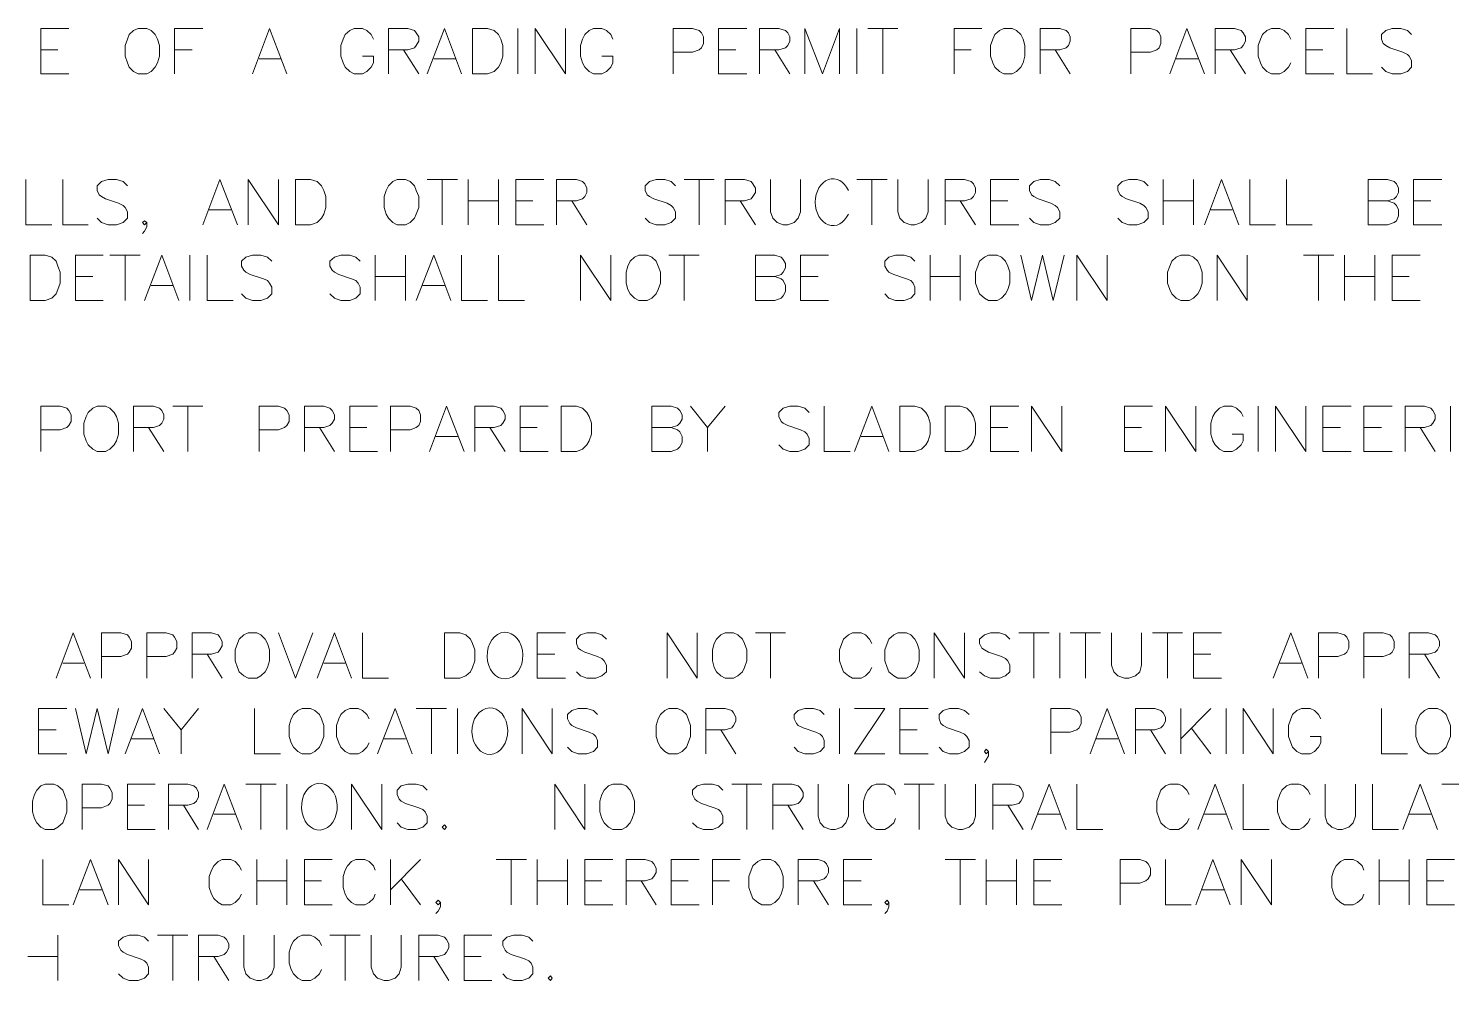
# Model space of a CAD drawing. Header units: millimetres. Extents: x -419 to 20046, y -14642 to 2638.
# Drawn here: x 3713.239 to 3715.751, y 917.954 to 919.634 of the extents above; entities that cross this region are included whole.
import ezdxf

# ---------------------------------------------------------------- set-up
doc = ezdxf.new("R2010")
doc.units = ezdxf.units.MM
doc.layers.add('PDF10_----TX03', color=7, linetype='Continuous')

msp = doc.modelspace()

# ---------------------------------------------------------------- linework, layer by layer
at = {"layer": 'PDF10_----TX03', "lineweight": 20}
for points in [[(3713.3106, 919.5542), (3713.2615, 919.5542), (3713.2615, 919.6342), (3713.3106, 919.6342)], [(3713.4973, 919.5542), (3713.4973, 919.6342), (3713.5473, 919.6342)], [(3713.6348, 919.5542), (3713.6648, 919.6342), (3713.6957, 919.5542)], [(3713.8482, 919.6151), (3713.844, 919.6234), (3713.8365, 919.6309), (3713.829, 919.6342), (3713.814, 919.6342), (3713.8065, 919.6309), (3713.7982, 919.6234), (3713.7948, 919.6151), (3713.7907, 919.6042), (3713.7907, 919.5851), (3713.7948, 919.5734), (3713.7982, 919.5659), (3713.8065, 919.5584), (3713.814, 919.5542), (3713.829, 919.5542), (3713.8365, 919.5584), (3713.844, 919.5659), (3713.8482, 919.5734), (3713.8482, 919.5851), (3713.829, 919.5851)], [(3713.8749, 919.5542), (3713.8749, 919.6342), (3713.909, 919.6342), (3713.9207, 919.6309), (3713.924, 919.6267), (3713.9282, 919.6192), (3713.9282, 919.6117), (3713.924, 919.6042), (3713.9207, 919.6001), (3713.909, 919.5967), (3713.8749, 919.5967)], [(3713.9432, 919.5542), (3713.974, 919.6342), (3714.004, 919.5542)], [(3714.1032, 919.6342), (3714.1032, 919.5542)], [(3714.134, 919.5542), (3714.134, 919.6342), (3714.1874, 919.5542), (3714.1874, 919.6342)], [(3714.2707, 919.6151), (3714.2674, 919.6234), (3714.2599, 919.6309), (3714.2515, 919.6342), (3714.2365, 919.6342), (3714.229, 919.6309), (3714.2215, 919.6234), (3714.2174, 919.6151), (3714.214, 919.6042), (3714.214, 919.5851), (3714.2174, 919.5734), (3714.2215, 919.5659), (3714.229, 919.5584), (3714.2365, 919.5542), (3714.2515, 919.5542), (3714.2599, 919.5584), (3714.2674, 919.5659), (3714.2707, 919.5734), (3714.2707, 919.5851), (3714.2515, 919.5851)], [(3714.3774, 919.5542), (3714.3774, 919.6342), (3714.4116, 919.6342), (3714.4232, 919.6309), (3714.4274, 919.6267), (3714.4307, 919.6192), (3714.4307, 919.6076), (3714.4274, 919.6001), (3714.4232, 919.5967), (3714.4116, 919.5926), (3714.3774, 919.5926)], [(3714.5074, 919.5542), (3714.4574, 919.5542), (3714.4574, 919.6342), (3714.5074, 919.6342)], [(3714.5299, 919.5542), (3714.5299, 919.6342), (3714.5641, 919.6342), (3714.5757, 919.6309), (3714.5799, 919.6267), (3714.5832, 919.6192), (3714.5832, 919.6117), (3714.5799, 919.6042), (3714.5757, 919.6001), (3714.5641, 919.5967), (3714.5299, 919.5967)], [(3714.6099, 919.5542), (3714.6099, 919.6342), (3714.6407, 919.5542), (3714.6707, 919.6342), (3714.6707, 919.5542)], [(3714.7016, 919.6342), (3714.7016, 919.5542)], [(3714.7208, 919.6342), (3714.7741, 919.6342)], [(3714.7474, 919.6342), (3714.7474, 919.5542)], [(3714.8733, 919.5542), (3714.8733, 919.6342), (3714.9224, 919.6342)], [(3715.0249, 919.5542), (3715.0249, 919.6342), (3715.0599, 919.6342), (3715.0708, 919.6309), (3715.0749, 919.6267), (3715.0783, 919.6192), (3715.0783, 919.6117), (3715.0749, 919.6042), (3715.0708, 919.6001), (3715.0599, 919.5967), (3715.0249, 919.5967)], [(3715.185, 919.5542), (3715.185, 919.6342), (3715.22, 919.6342), (3715.2308, 919.6309), (3715.235, 919.6267), (3715.2383, 919.6192), (3715.2383, 919.6076), (3715.235, 919.6001), (3715.2308, 919.5967), (3715.22, 919.5926), (3715.185, 919.5926)], [(3715.2541, 919.5542), (3715.2841, 919.6342), (3715.315, 919.5542)], [(3715.3341, 919.5542), (3715.3341, 919.6342), (3715.3683, 919.6342), (3715.38, 919.6309), (3715.3833, 919.6267), (3715.3875, 919.6192), (3715.3875, 919.6117), (3715.3833, 919.6042), (3715.38, 919.6001), (3715.3683, 919.5967), (3715.3341, 919.5967)], [(3715.4675, 919.6151), (3715.4633, 919.6234), (3715.4558, 919.6309), (3715.4483, 919.6342), (3715.4333, 919.6342), (3715.425, 919.6309), (3715.4175, 919.6234), (3715.4141, 919.6151), (3715.41, 919.6042), (3715.41, 919.5851), (3715.4141, 919.5734), (3715.4175, 919.5659), (3715.425, 919.5584), (3715.4333, 919.5542), (3715.4483, 919.5542), (3715.4558, 919.5584), (3715.4633, 919.5659), (3715.4675, 919.5734)], [(3715.5433, 919.5542), (3715.4941, 919.5542), (3715.4941, 919.6342), (3715.5433, 919.6342)], [(3715.5667, 919.6342), (3715.5667, 919.5542), (3715.6117, 919.5542)], [(3715.6808, 919.6234), (3715.6733, 919.6309), (3715.6617, 919.6342), (3715.6467, 919.6342), (3715.635, 919.6309), (3715.6275, 919.6234), (3715.6275, 919.6151), (3715.6308, 919.6076), (3715.635, 919.6042), (3715.6425, 919.6001), (3715.665, 919.5926), (3715.6733, 919.5884), (3715.6767, 919.5851), (3715.6808, 919.5776), (3715.6808, 919.5659), (3715.6733, 919.5584), (3715.6617, 919.5542), (3715.6467, 919.5542), (3715.635, 919.5584), (3715.6275, 919.5659)], [(3713.2615, 919.5967), (3713.2915, 919.5967)], [(3713.4973, 919.5967), (3713.5282, 919.5967)], [(3713.9015, 919.5967), (3713.9282, 919.5542)], [(3714.4574, 919.5967), (3714.4882, 919.5967)], [(3714.5566, 919.5967), (3714.5832, 919.5542)], [(3714.8733, 919.5967), (3714.9033, 919.5967)], [(3715.0516, 919.5967), (3715.0783, 919.5542)], [(3715.3608, 919.5967), (3715.3875, 919.5542)], [(3715.4941, 919.5967), (3715.5242, 919.5967)], [(3713.6465, 919.5809), (3713.684, 919.5809)], [(3713.9549, 919.5809), (3713.9932, 919.5809)], [(3715.265, 919.5809), (3715.3033, 919.5809)], [(3713.2348, 919.3675), (3713.2348, 919.2875), (3713.2806, 919.2875)], [(3713.2998, 919.3675), (3713.2998, 919.2875), (3713.3448, 919.2875)], [(3713.414, 919.3567), (3713.4065, 919.3642), (3713.3948, 919.3675), (3713.3798, 919.3675), (3713.3681, 919.3642), (3713.3606, 919.3567), (3713.3606, 919.3484), (3713.364, 919.3409), (3713.3681, 919.3375), (3713.3756, 919.3334), (3713.3981, 919.3259), (3713.4065, 919.3217), (3713.4098, 919.3184), (3713.414, 919.3109), (3713.414, 919.2992), (3713.4065, 919.2917), (3713.3948, 919.2875), (3713.3798, 919.2875), (3713.3681, 919.2917), (3713.3606, 919.2992)], [(3713.5473, 919.2875), (3713.5773, 919.3675), (3713.6082, 919.2875)], [(3713.6273, 919.2875), (3713.6273, 919.3675), (3713.6807, 919.2875), (3713.6807, 919.3675)], [(3713.9432, 919.3675), (3713.9965, 919.3675)], [(3713.9699, 919.3675), (3713.9699, 919.2875)], [(3714.0157, 919.3675), (3714.0157, 919.2875)], [(3714.069, 919.3675), (3714.069, 919.2875)], [(3714.149, 919.2875), (3714.0999, 919.2875), (3714.0999, 919.3675), (3714.149, 919.3675)], [(3714.1715, 919.2875), (3714.1715, 919.3675), (3714.2065, 919.3675), (3714.2174, 919.3642), (3714.2215, 919.36), (3714.2249, 919.3525), (3714.2249, 919.345), (3714.2215, 919.3375), (3714.2174, 919.3334), (3714.2065, 919.33), (3714.1715, 919.33)], [(3714.3816, 919.3567), (3714.3741, 919.3642), (3714.3624, 919.3675), (3714.3474, 919.3675), (3714.3357, 919.3642), (3714.3282, 919.3567), (3714.3282, 919.3484), (3714.3316, 919.3409), (3714.3357, 919.3375), (3714.3432, 919.3334), (3714.3666, 919.3259), (3714.3741, 919.3217), (3714.3774, 919.3184), (3714.3816, 919.3109), (3714.3816, 919.2992), (3714.3741, 919.2917), (3714.3624, 919.2875), (3714.3474, 919.2875), (3714.3357, 919.2917), (3714.3282, 919.2992)], [(3714.3966, 919.3675), (3714.4499, 919.3675)], [(3714.4232, 919.3675), (3714.4232, 919.2875)], [(3714.4691, 919.2875), (3714.4691, 919.3675), (3714.5032, 919.3675), (3714.5149, 919.3642), (3714.5182, 919.36), (3714.5224, 919.3525), (3714.5224, 919.345), (3714.5182, 919.3375), (3714.5149, 919.3334), (3714.5032, 919.33), (3714.4691, 919.33)], [(3714.5491, 919.3675), (3714.5491, 919.3109), (3714.5532, 919.2992), (3714.5607, 919.2917), (3714.5716, 919.2875), (3714.5799, 919.2875), (3714.5907, 919.2917), (3714.5982, 919.2992), (3714.6024, 919.3109), (3714.6024, 919.3675)], [(3714.7016, 919.3675), (3714.7549, 919.3675)], [(3714.7283, 919.3675), (3714.7283, 919.2875)], [(3714.7741, 919.3675), (3714.7741, 919.3109), (3714.7774, 919.2992), (3714.7849, 919.2917), (3714.7966, 919.2875), (3714.8041, 919.2875), (3714.8158, 919.2917), (3714.8233, 919.2992), (3714.8274, 919.3109), (3714.8274, 919.3675)], [(3714.8574, 919.2875), (3714.8574, 919.3675), (3714.8916, 919.3675), (3714.9033, 919.3642), (3714.9074, 919.36), (3714.9108, 919.3525), (3714.9108, 919.345), (3714.9074, 919.3375), (3714.9033, 919.3334), (3714.8916, 919.33), (3714.8574, 919.33)], [(3714.9874, 919.2875), (3714.9374, 919.2875), (3714.9374, 919.3675), (3714.9874, 919.3675)], [(3715.0599, 919.3567), (3715.0516, 919.3642), (3715.0408, 919.3675), (3715.0249, 919.3675), (3715.0141, 919.3642), (3715.0066, 919.3567), (3715.0066, 919.3484), (3715.0099, 919.3409), (3715.0141, 919.3375), (3715.0216, 919.3334), (3715.0441, 919.3259), (3715.0516, 919.3217), (3715.0558, 919.3184), (3715.0599, 919.3109), (3715.0599, 919.2992), (3715.0516, 919.2917), (3715.0408, 919.2875), (3715.0249, 919.2875), (3715.0141, 919.2917), (3715.0066, 919.2992)], [(3715.2158, 919.3567), (3715.2083, 919.3642), (3715.1966, 919.3675), (3715.1816, 919.3675), (3715.17, 919.3642), (3715.1625, 919.3567), (3715.1625, 919.3484), (3715.1666, 919.3409), (3715.17, 919.3375), (3715.1775, 919.3334), (3715.2008, 919.3259), (3715.2083, 919.3217), (3715.2116, 919.3184), (3715.2158, 919.3109), (3715.2158, 919.2992), (3715.2083, 919.2917), (3715.1966, 919.2875), (3715.1816, 919.2875), (3715.17, 919.2917), (3715.1625, 919.2992)], [(3715.2425, 919.3675), (3715.2425, 919.2875)], [(3715.2958, 919.3675), (3715.2958, 919.2875)], [(3715.315, 919.2875), (3715.345, 919.3675), (3715.3758, 919.2875)], [(3715.395, 919.3675), (3715.395, 919.2875), (3715.4408, 919.2875)], [(3715.46, 919.3675), (3715.46, 919.2875), (3715.505, 919.2875)], [(3715.6383, 919.33), (3715.65, 919.3259), (3715.6542, 919.3217), (3715.6575, 919.3142), (3715.6575, 919.3034), (3715.6542, 919.295), (3715.65, 919.2917), (3715.6383, 919.2875), (3715.6042, 919.2875), (3715.6042, 919.3675), (3715.6383, 919.3675), (3715.65, 919.3642), (3715.6542, 919.36), (3715.6575, 919.3525), (3715.6575, 919.345), (3715.6542, 919.3375), (3715.65, 919.3334), (3715.6383, 919.33), (3715.6042, 919.33)], [(3715.7342, 919.2875), (3715.6842, 919.2875), (3715.6842, 919.3675), (3715.7342, 919.3675)], [(3714.0157, 919.33), (3714.069, 919.33)], [(3714.0999, 919.33), (3714.1299, 919.33)], [(3714.1982, 919.33), (3714.2249, 919.2875)], [(3714.4957, 919.33), (3714.5224, 919.2875)], [(3714.8841, 919.33), (3714.9108, 919.2875)], [(3714.9374, 919.33), (3714.9683, 919.33)], [(3715.2425, 919.33), (3715.2958, 919.33)], [(3715.6842, 919.33), (3715.715, 919.33)], [(3713.4482, 919.2917), (3713.444, 919.2875), (3713.4407, 919.2917), (3713.444, 919.295), (3713.4482, 919.2917), (3713.4482, 919.2842), (3713.444, 919.2767), (3713.4407, 919.2725)], [(3713.5582, 919.3142), (3713.5965, 919.3142)], [(3715.3266, 919.3142), (3715.3641, 919.3142)], [(3713.3715, 919.1542), (3713.3223, 919.1542), (3713.3223, 919.2342), (3713.3715, 919.2342)], [(3713.3831, 919.2342), (3713.4365, 919.2342)], [(3713.4098, 919.2342), (3713.4098, 919.1542)], [(3713.444, 919.1542), (3713.4748, 919.2342), (3713.5048, 919.1542)], [(3713.524, 919.2342), (3713.524, 919.1542)], [(3713.5548, 919.2342), (3713.5548, 919.1542), (3713.6007, 919.1542)], [(3713.669, 919.2234), (3713.6615, 919.2309), (3713.6498, 919.2342), (3713.6348, 919.2342), (3713.6232, 919.2309), (3713.6157, 919.2234), (3713.6157, 919.215), (3713.6198, 919.2075), (3713.6232, 919.2042), (3713.6307, 919.2), (3713.654, 919.1925), (3713.6615, 919.1892), (3713.6648, 919.185), (3713.669, 919.1775), (3713.669, 919.1659), (3713.6615, 919.1584), (3713.6498, 919.1542), (3713.6348, 919.1542), (3713.6232, 919.1584), (3713.6157, 919.1659)], [(3713.8248, 919.2234), (3713.8173, 919.2309), (3713.8065, 919.2342), (3713.7907, 919.2342), (3713.7798, 919.2309), (3713.7715, 919.2234), (3713.7715, 919.215), (3713.7757, 919.2075), (3713.7798, 919.2042), (3713.7873, 919.2), (3713.8098, 919.1925), (3713.8173, 919.1892), (3713.8215, 919.185), (3713.8248, 919.1775), (3713.8248, 919.1659), (3713.8173, 919.1584), (3713.8065, 919.1542), (3713.7907, 919.1542), (3713.7798, 919.1584), (3713.7715, 919.1659)], [(3713.8515, 919.2342), (3713.8515, 919.1542)], [(3713.9049, 919.2342), (3713.9049, 919.1542)], [(3713.924, 919.1542), (3713.9549, 919.2342), (3713.9849, 919.1542)], [(3714.004, 919.2342), (3714.004, 919.1542), (3714.0499, 919.1542)], [(3714.069, 919.2342), (3714.069, 919.1542), (3714.1149, 919.1542)], [(3714.214, 919.1542), (3714.214, 919.2342), (3714.2674, 919.1542), (3714.2674, 919.2342)], [(3714.3699, 919.2342), (3714.4232, 919.2342)], [(3714.3966, 919.2342), (3714.3966, 919.1542)], [(3714.5566, 919.1967), (3714.5682, 919.1925), (3714.5716, 919.1892), (3714.5757, 919.1809), (3714.5757, 919.17), (3714.5716, 919.1625), (3714.5682, 919.1584), (3714.5566, 919.1542), (3714.5224, 919.1542), (3714.5224, 919.2342), (3714.5566, 919.2342), (3714.5682, 919.2309), (3714.5716, 919.2267), (3714.5757, 919.2192), (3714.5757, 919.2117), (3714.5716, 919.2042), (3714.5682, 919.2), (3714.5566, 919.1967), (3714.5224, 919.1967)], [(3714.6516, 919.1542), (3714.6024, 919.1542), (3714.6024, 919.2342), (3714.6516, 919.2342)], [(3714.8041, 919.2234), (3714.7966, 919.2309), (3714.7849, 919.2342), (3714.7699, 919.2342), (3714.7583, 919.2309), (3714.7508, 919.2234), (3714.7508, 919.215), (3714.7549, 919.2075), (3714.7583, 919.2042), (3714.7666, 919.2), (3714.7891, 919.1925), (3714.7966, 919.1892), (3714.8008, 919.185), (3714.8041, 919.1775), (3714.8041, 919.1659), (3714.7966, 919.1584), (3714.7849, 919.1542), (3714.7699, 919.1542), (3714.7583, 919.1584), (3714.7508, 919.1659)], [(3714.8308, 919.2342), (3714.8308, 919.1542)], [(3714.8841, 919.2342), (3714.8841, 919.1542)], [(3714.9908, 919.2342), (3715.0099, 919.1542), (3715.0291, 919.2342), (3715.0483, 919.1542), (3715.0674, 919.2342)], [(3715.09, 919.1542), (3715.09, 919.2342), (3715.1433, 919.1542), (3715.1433, 919.2342)], [(3715.3375, 919.1542), (3715.3375, 919.2342), (3715.3908, 919.1542), (3715.3908, 919.2342)], [(3715.49, 919.2342), (3715.5433, 919.2342)], [(3715.5167, 919.2342), (3715.5167, 919.1542)], [(3715.5625, 919.2342), (3715.5625, 919.1542)], [(3715.6158, 919.2342), (3715.6158, 919.1542)], [(3715.6958, 919.1542), (3715.6467, 919.1542), (3715.6467, 919.2342), (3715.6958, 919.2342)], [(3713.3223, 919.1967), (3713.3531, 919.1967)], [(3713.8515, 919.1967), (3713.9049, 919.1967)], [(3714.6024, 919.1967), (3714.6332, 919.1967)], [(3714.8308, 919.1967), (3714.8841, 919.1967)], [(3715.5625, 919.1967), (3715.6158, 919.1967)], [(3715.6467, 919.1967), (3715.6767, 919.1967)], [(3713.4557, 919.1809), (3713.494, 919.1809)], [(3713.9357, 919.1809), (3713.974, 919.1809)], [(3713.2615, 918.8875), (3713.2615, 918.9675), (3713.2956, 918.9675), (3713.3073, 918.9642), (3713.3106, 918.96), (3713.3148, 918.9525), (3713.3148, 918.9408), (3713.3106, 918.9333), (3713.3073, 918.93), (3713.2956, 918.9258), (3713.2615, 918.9258)], [(3713.4248, 918.8875), (3713.4248, 918.9675), (3713.4598, 918.9675), (3713.4707, 918.9642), (3713.4748, 918.96), (3713.4782, 918.9525), (3713.4782, 918.945), (3713.4748, 918.9375), (3713.4707, 918.9333), (3713.4598, 918.93), (3713.4248, 918.93)], [(3713.494, 918.9675), (3713.5473, 918.9675)], [(3713.5207, 918.9675), (3713.5207, 918.8875)], [(3713.6465, 918.8875), (3713.6465, 918.9675), (3713.6807, 918.9675), (3713.6915, 918.9642), (3713.6957, 918.96), (3713.6998, 918.9525), (3713.6998, 918.9408), (3713.6957, 918.9333), (3713.6915, 918.93), (3713.6807, 918.9258), (3713.6465, 918.9258)], [(3713.7265, 918.8875), (3713.7265, 918.9675), (3713.7607, 918.9675), (3713.7715, 918.9642), (3713.7757, 918.96), (3713.7798, 918.9525), (3713.7798, 918.945), (3713.7757, 918.9375), (3713.7715, 918.9333), (3713.7607, 918.93), (3713.7265, 918.93)], [(3713.8557, 918.8875), (3713.8065, 918.8875), (3713.8065, 918.9675), (3713.8557, 918.9675)], [(3713.8782, 918.8875), (3713.8782, 918.9675), (3713.9132, 918.9675), (3713.924, 918.9642), (3713.9282, 918.96), (3713.9315, 918.9525), (3713.9315, 918.9408), (3713.9282, 918.9333), (3713.924, 918.93), (3713.9132, 918.9258), (3713.8782, 918.9258)], [(3713.9474, 918.8875), (3713.9774, 918.9675), (3714.0082, 918.8875)], [(3714.0274, 918.8875), (3714.0274, 918.9675), (3714.0615, 918.9675), (3714.0732, 918.9642), (3714.0765, 918.96), (3714.0807, 918.9525), (3714.0807, 918.945), (3714.0765, 918.9375), (3714.0732, 918.9333), (3714.0615, 918.93), (3714.0274, 918.93)], [(3714.1565, 918.8875), (3714.1074, 918.8875), (3714.1074, 918.9675), (3714.1565, 918.9675)], [(3714.3741, 918.93), (3714.3849, 918.9258), (3714.3891, 918.9225), (3714.3932, 918.9142), (3714.3932, 918.9033), (3714.3891, 918.8958), (3714.3849, 918.8917), (3714.3741, 918.8875), (3714.3399, 918.8875), (3714.3399, 918.9675), (3714.3741, 918.9675), (3714.3849, 918.9642), (3714.3891, 918.96), (3714.3932, 918.9525), (3714.3932, 918.945), (3714.3891, 918.9375), (3714.3849, 918.9333), (3714.3741, 918.93), (3714.3399, 918.93)], [(3714.4082, 918.9675), (3714.4382, 918.93), (3714.4382, 918.8875)], [(3714.4691, 918.9675), (3714.4382, 918.93)], [(3714.6174, 918.9567), (3714.6099, 918.9642), (3714.5982, 918.9675), (3714.5832, 918.9675), (3714.5716, 918.9642), (3714.5641, 918.9567), (3714.5641, 918.9492), (3714.5682, 918.9408), (3714.5716, 918.9375), (3714.5799, 918.9333), (3714.6024, 918.9258), (3714.6099, 918.9225), (3714.6141, 918.9183), (3714.6174, 918.9108), (3714.6174, 918.8992), (3714.6099, 918.8917), (3714.5982, 918.8875), (3714.5832, 918.8875), (3714.5716, 918.8917), (3714.5641, 918.8992)], [(3714.6441, 918.9675), (3714.6441, 918.8875), (3714.6899, 918.8875)], [(3714.6974, 918.8875), (3714.7283, 918.9675), (3714.7583, 918.8875)], [(3714.9874, 918.8875), (3714.9374, 918.8875), (3714.9374, 918.9675), (3714.9874, 918.9675)], [(3715.0099, 918.8875), (3715.0099, 918.9675), (3715.0633, 918.8875), (3715.0633, 918.9675)], [(3715.2233, 918.8875), (3715.1741, 918.8875), (3715.1741, 918.9675), (3715.2233, 918.9675)], [(3715.2466, 918.8875), (3715.2466, 918.9675), (3715.3, 918.8875), (3715.3, 918.9675)], [(3715.3833, 918.9492), (3715.38, 918.9567), (3715.3716, 918.9642), (3715.3641, 918.9675), (3715.3491, 918.9675), (3715.3416, 918.9642), (3715.3341, 918.9567), (3715.33, 918.9492), (3715.3266, 918.9375), (3715.3266, 918.9183), (3715.33, 918.9067), (3715.3341, 918.8992), (3715.3416, 918.8917), (3715.3491, 918.8875), (3715.3641, 918.8875), (3715.3716, 918.8917), (3715.38, 918.8992), (3715.3833, 918.9067), (3715.3833, 918.9183), (3715.3641, 918.9183)], [(3715.41, 918.9675), (3715.41, 918.8875)], [(3715.4408, 918.8875), (3715.4408, 918.9675), (3715.4941, 918.8875), (3715.4941, 918.9675)], [(3715.5742, 918.8875), (3715.5242, 918.8875), (3715.5242, 918.9675), (3715.5742, 918.9675)], [(3715.6467, 918.8875), (3715.5967, 918.8875), (3715.5967, 918.9675), (3715.6467, 918.9675)], [(3715.6692, 918.8875), (3715.6692, 918.9675), (3715.7033, 918.9675), (3715.715, 918.9642), (3715.7183, 918.96), (3715.7225, 918.9525), (3715.7225, 918.945), (3715.7183, 918.9375), (3715.715, 918.9333), (3715.7033, 918.93), (3715.6692, 918.93)], [(3715.7492, 918.9675), (3715.7492, 918.8875)], [(3713.4515, 918.93), (3713.4782, 918.8875)], [(3713.7532, 918.93), (3713.7798, 918.8875)], [(3713.8065, 918.93), (3713.8365, 918.93)], [(3714.054, 918.93), (3714.0807, 918.8875)], [(3714.1074, 918.93), (3714.1374, 918.93)], [(3714.9374, 918.93), (3714.9683, 918.93)], [(3715.1741, 918.93), (3715.2041, 918.93)], [(3715.5242, 918.93), (3715.555, 918.93)], [(3715.5967, 918.93), (3715.6275, 918.93)], [(3715.6958, 918.93), (3715.7225, 918.8875)], [(3713.9582, 918.9142), (3713.9965, 918.9142)], [(3714.7091, 918.9142), (3714.7474, 918.9142)], [(3713.2881, 918.4875), (3713.3181, 918.5675), (3713.349, 918.4875)], [(3713.3681, 918.4875), (3713.3681, 918.5675), (3713.4023, 918.5675), (3713.414, 918.5641), (3713.4173, 918.56), (3713.4215, 918.5525), (3713.4215, 918.5408), (3713.4173, 918.5333), (3713.414, 918.53), (3713.4023, 918.5258), (3713.3681, 918.5258)], [(3713.4482, 918.4875), (3713.4482, 918.5675), (3713.4823, 918.5675), (3713.494, 918.5641), (3713.4973, 918.56), (3713.5015, 918.5525), (3713.5015, 918.5408), (3713.4973, 918.5333), (3713.494, 918.53), (3713.4823, 918.5258), (3713.4482, 918.5258)], [(3713.5282, 918.4875), (3713.5282, 918.5675), (3713.5623, 918.5675), (3713.574, 918.5641), (3713.5773, 918.56), (3713.5815, 918.5525), (3713.5815, 918.545), (3713.5773, 918.5375), (3713.574, 918.5333), (3713.5623, 918.53), (3713.5282, 918.53)], [(3713.6807, 918.5675), (3713.7107, 918.4875), (3713.7415, 918.5675)], [(3713.749, 918.4875), (3713.7798, 918.5675), (3713.8098, 918.4875)], [(3713.829, 918.5675), (3713.829, 918.4875), (3713.8749, 918.4875)], [(3714.1874, 918.4875), (3714.1374, 918.4875), (3714.1374, 918.5675), (3714.1874, 918.5675)], [(3714.2599, 918.5566), (3714.2515, 918.5641), (3714.2407, 918.5675), (3714.2249, 918.5675), (3714.214, 918.5641), (3714.2065, 918.5566), (3714.2065, 918.5491), (3714.2099, 918.5408), (3714.214, 918.5375), (3714.2215, 918.5333), (3714.244, 918.5258), (3714.2515, 918.5225), (3714.2557, 918.5183), (3714.2599, 918.5108), (3714.2599, 918.4991), (3714.2515, 918.4916), (3714.2407, 918.4875), (3714.2249, 918.4875), (3714.214, 918.4916), (3714.2065, 918.4991)], [(3714.3666, 918.4875), (3714.3666, 918.5675), (3714.4199, 918.4875), (3714.4199, 918.5675)], [(3714.5224, 918.5675), (3714.5757, 918.5675)], [(3714.5491, 918.5675), (3714.5491, 918.4875)], [(3714.7283, 918.5491), (3714.7241, 918.5566), (3714.7166, 918.5641), (3714.7091, 918.5675), (3714.6941, 918.5675), (3714.6866, 918.5641), (3714.6783, 918.5566), (3714.6749, 918.5491), (3714.6707, 918.5375), (3714.6707, 918.5183), (3714.6749, 918.5066), (3714.6783, 918.4991), (3714.6866, 918.4916), (3714.6941, 918.4875), (3714.7091, 918.4875), (3714.7166, 918.4916), (3714.7241, 918.4991), (3714.7283, 918.5066)], [(3714.8383, 918.4875), (3714.8383, 918.5675), (3714.8916, 918.4875), (3714.8916, 918.5675)], [(3714.9716, 918.5566), (3714.9641, 918.5641), (3714.9533, 918.5675), (3714.9374, 918.5675), (3714.9266, 918.5641), (3714.9183, 918.5566), (3714.9183, 918.5491), (3714.9224, 918.5408), (3714.9266, 918.5375), (3714.9341, 918.5333), (3714.9566, 918.5258), (3714.9641, 918.5225), (3714.9683, 918.5183), (3714.9716, 918.5108), (3714.9716, 918.4991), (3714.9641, 918.4916), (3714.9533, 918.4875), (3714.9374, 918.4875), (3714.9266, 918.4916), (3714.9183, 918.4991)], [(3714.9874, 918.5675), (3715.0408, 918.5675)], [(3715.0141, 918.5675), (3715.0141, 918.4875)], [(3715.0599, 918.5675), (3715.0599, 918.4875)], [(3715.0783, 918.5675), (3715.1316, 918.5675)], [(3715.105, 918.5675), (3715.105, 918.4875)], [(3715.1508, 918.5675), (3715.1508, 918.5108), (3715.155, 918.4991), (3715.1625, 918.4916), (3715.1741, 918.4875), (3715.1816, 918.4875), (3715.1933, 918.4916), (3715.2008, 918.4991), (3715.2041, 918.5108), (3715.2041, 918.5675)], [(3715.2233, 918.5675), (3715.2766, 918.5675)], [(3715.25, 918.5675), (3715.25, 918.4875)], [(3715.345, 918.4875), (3715.2958, 918.4875), (3715.2958, 918.5675), (3715.345, 918.5675)], [(3715.4366, 918.4875), (3715.4675, 918.5675), (3715.4975, 918.4875)], [(3715.5167, 918.4875), (3715.5167, 918.5675), (3715.5508, 918.5675), (3715.5625, 918.5641), (3715.5667, 918.56), (3715.57, 918.5525), (3715.57, 918.5408), (3715.5667, 918.5333), (3715.5625, 918.53), (3715.5508, 918.5258), (3715.5167, 918.5258)], [(3715.5967, 918.4875), (3715.5967, 918.5675), (3715.6308, 918.5675), (3715.6425, 918.5641), (3715.6467, 918.56), (3715.65, 918.5525), (3715.65, 918.5408), (3715.6467, 918.5333), (3715.6425, 918.53), (3715.6308, 918.5258), (3715.5967, 918.5258)], [(3715.6767, 918.4875), (3715.6767, 918.5675), (3715.7108, 918.5675), (3715.7225, 918.5641), (3715.7267, 918.56), (3715.73, 918.5525), (3715.73, 918.545), (3715.7267, 918.5375), (3715.7225, 918.5333), (3715.7108, 918.53), (3715.6767, 918.53)], [(3713.5548, 918.53), (3713.5815, 918.4875)], [(3714.1374, 918.53), (3714.1682, 918.53)], [(3715.2958, 918.53), (3715.3266, 918.53)], [(3715.7033, 918.53), (3715.73, 918.4875)], [(3713.2998, 918.5141), (3713.3373, 918.5141)], [(3713.7607, 918.5141), (3713.7982, 918.5141)], [(3715.4483, 918.5141), (3715.4866, 918.5141)], [(3713.3073, 918.3541), (3713.2573, 918.3541), (3713.2573, 918.4341), (3713.3073, 918.4341)], [(3713.3223, 918.4341), (3713.3415, 918.3541), (3713.3606, 918.4341), (3713.3798, 918.3541), (3713.3981, 918.4341)], [(3713.4098, 918.3541), (3713.4407, 918.4341), (3713.4707, 918.3541)], [(3713.4782, 918.4341), (3713.509, 918.3966), (3713.509, 918.3541)], [(3713.5398, 918.4341), (3713.509, 918.3966)], [(3713.6382, 918.4341), (3713.6382, 918.3541), (3713.684, 918.3541)], [(3713.8407, 918.4158), (3713.8365, 918.4233), (3713.829, 918.4308), (3713.8215, 918.4341), (3713.8065, 918.4341), (3713.7982, 918.4308), (3713.7907, 918.4233), (3713.7873, 918.4158), (3713.7832, 918.4041), (3713.7832, 918.385), (3713.7873, 918.3733), (3713.7907, 918.3658), (3713.7982, 918.3583), (3713.8065, 918.3541), (3713.8215, 918.3541), (3713.829, 918.3583), (3713.8365, 918.3658), (3713.8407, 918.3733)], [(3713.8557, 918.3541), (3713.8865, 918.4341), (3713.9165, 918.3541)], [(3713.924, 918.4341), (3713.9774, 918.4341)], [(3713.9507, 918.4341), (3713.9507, 918.3541)], [(3713.9965, 918.4341), (3713.9965, 918.3541)], [(3714.1107, 918.3541), (3714.1107, 918.4341), (3714.164, 918.3541), (3714.164, 918.4341)], [(3714.244, 918.4233), (3714.2365, 918.4308), (3714.2249, 918.4341), (3714.2099, 918.4341), (3714.1982, 918.4308), (3714.1907, 918.4233), (3714.1907, 918.4158), (3714.1949, 918.4075), (3714.1982, 918.4041), (3714.2065, 918.4), (3714.229, 918.3925), (3714.2365, 918.3891), (3714.2407, 918.385), (3714.244, 918.3775), (3714.244, 918.3658), (3714.2365, 918.3583), (3714.2249, 918.3541), (3714.2099, 918.3541), (3714.1982, 918.3583), (3714.1907, 918.3658)], [(3714.4349, 918.3541), (3714.4349, 918.4341), (3714.4691, 918.4341), (3714.4807, 918.4308), (3714.4841, 918.4266), (3714.4882, 918.4191), (3714.4882, 918.4116), (3714.4841, 918.4041), (3714.4807, 918.4), (3714.4691, 918.3966), (3714.4349, 918.3966)], [(3714.6441, 918.4233), (3714.6366, 918.4308), (3714.6249, 918.4341), (3714.6099, 918.4341), (3714.5982, 918.4308), (3714.5907, 918.4233), (3714.5907, 918.4158), (3714.5949, 918.4075), (3714.5982, 918.4041), (3714.6066, 918.4), (3714.6291, 918.3925), (3714.6366, 918.3891), (3714.6407, 918.385), (3714.6441, 918.3775), (3714.6441, 918.3658), (3714.6366, 918.3583), (3714.6249, 918.3541), (3714.6099, 918.3541), (3714.5982, 918.3583), (3714.5907, 918.3658)], [(3714.6707, 918.4341), (3714.6707, 918.3541)], [(3714.7508, 918.3541), (3714.6974, 918.3541), (3714.7508, 918.4341), (3714.6974, 918.4341)], [(3714.8274, 918.3541), (3714.7774, 918.3541), (3714.7774, 918.4341), (3714.8274, 918.4341)], [(3714.8999, 918.4233), (3714.8916, 918.4308), (3714.8808, 918.4341), (3714.8649, 918.4341), (3714.8541, 918.4308), (3714.8466, 918.4233), (3714.8466, 918.4158), (3714.8499, 918.4075), (3714.8541, 918.4041), (3714.8616, 918.4), (3714.8841, 918.3925), (3714.8916, 918.3891), (3714.8958, 918.385), (3714.8999, 918.3775), (3714.8999, 918.3658), (3714.8916, 918.3583), (3714.8808, 918.3541), (3714.8649, 918.3541), (3714.8541, 918.3583), (3714.8466, 918.3658)], [(3715.0441, 918.3541), (3715.0441, 918.4341), (3715.0783, 918.4341), (3715.09, 918.4308), (3715.0941, 918.4266), (3715.0975, 918.4191), (3715.0975, 918.4075), (3715.0941, 918.4), (3715.09, 918.3966), (3715.0783, 918.3925), (3715.0441, 918.3925)], [(3715.1133, 918.3541), (3715.1433, 918.4341), (3715.1741, 918.3541)], [(3715.1933, 918.3541), (3715.1933, 918.4341), (3715.2275, 918.4341), (3715.2383, 918.4308), (3715.2425, 918.4266), (3715.2466, 918.4191), (3715.2466, 918.4116), (3715.2425, 918.4041), (3715.2383, 918.4), (3715.2275, 918.3966), (3715.1933, 918.3966)], [(3715.2733, 918.4341), (3715.2733, 918.3541)], [(3715.3266, 918.4341), (3715.2733, 918.3808)], [(3715.3533, 918.4341), (3715.3533, 918.3541)], [(3715.3833, 918.3541), (3715.3833, 918.4341), (3715.4366, 918.3541), (3715.4366, 918.4341)], [(3715.5208, 918.4158), (3715.5167, 918.4233), (3715.5092, 918.4308), (3715.5016, 918.4341), (3715.4866, 918.4341), (3715.4783, 918.4308), (3715.4708, 918.4233), (3715.4675, 918.4158), (3715.4633, 918.4041), (3715.4633, 918.385), (3715.4675, 918.3733), (3715.4708, 918.3658), (3715.4783, 918.3583), (3715.4866, 918.3541), (3715.5016, 918.3541), (3715.5092, 918.3583), (3715.5167, 918.3658), (3715.5208, 918.3733), (3715.5208, 918.385), (3715.5016, 918.385)], [(3715.6275, 918.4341), (3715.6275, 918.3541), (3715.6733, 918.3541)], [(3713.2573, 918.3966), (3713.2881, 918.3966)], [(3714.4616, 918.3966), (3714.4882, 918.3541)], [(3714.7774, 918.3966), (3714.8083, 918.3966)], [(3715.22, 918.3966), (3715.2466, 918.3541)], [(3715.2916, 918.4), (3715.3266, 918.3541)], [(3713.4215, 918.3808), (3713.4598, 918.3808)], [(3713.8674, 918.3808), (3713.9049, 918.3808)], [(3715.1241, 918.3808), (3715.1625, 918.3808)], [(3714.9341, 918.3583), (3714.9299, 918.3541), (3714.9266, 918.3583), (3714.9299, 918.3625), (3714.9341, 918.3583), (3714.9341, 918.3508), (3714.9299, 918.3433), (3714.9266, 918.3391)], [(3713.334, 918.2208), (3713.334, 918.3008), (3713.3681, 918.3008), (3713.3798, 918.2975), (3713.3831, 918.2933), (3713.3873, 918.2858), (3713.3873, 918.2741), (3713.3831, 918.2666), (3713.3798, 918.2633), (3713.3681, 918.2591), (3713.334, 918.2591)], [(3713.4632, 918.2208), (3713.414, 918.2208), (3713.414, 918.3008), (3713.4632, 918.3008)], [(3713.4865, 918.2208), (3713.4865, 918.3008), (3713.5207, 918.3008), (3713.5315, 918.2975), (3713.5357, 918.2933), (3713.5398, 918.2858), (3713.5398, 918.2783), (3713.5357, 918.2708), (3713.5315, 918.2666), (3713.5207, 918.2633), (3713.4865, 918.2633)], [(3713.5548, 918.2208), (3713.5848, 918.3008), (3713.6157, 918.2208)], [(3713.6232, 918.3008), (3713.6765, 918.3008)], [(3713.6498, 918.3008), (3713.6498, 918.2208)], [(3713.6957, 918.3008), (3713.6957, 918.2208)], [(3713.8098, 918.2208), (3713.8098, 918.3008), (3713.8632, 918.2208), (3713.8632, 918.3008)], [(3713.9432, 918.29), (3713.9357, 918.2975), (3713.924, 918.3008), (3713.909, 918.3008), (3713.8974, 918.2975), (3713.8899, 918.29), (3713.8899, 918.2825), (3713.894, 918.2741), (3713.8974, 918.2708), (3713.9049, 918.2666), (3713.9282, 918.2591), (3713.9357, 918.2558), (3713.9399, 918.2516), (3713.9432, 918.2441), (3713.9432, 918.2325), (3713.9357, 918.225), (3713.924, 918.2208), (3713.909, 918.2208), (3713.8974, 918.225), (3713.8899, 918.2325)], [(3714.1682, 918.2208), (3714.1682, 918.3008), (3714.2215, 918.2208), (3714.2215, 918.3008)], [(3714.4649, 918.29), (3714.4574, 918.2975), (3714.4466, 918.3008), (3714.4307, 918.3008), (3714.4199, 918.2975), (3714.4116, 918.29), (3714.4116, 918.2825), (3714.4157, 918.2741), (3714.4199, 918.2708), (3714.4274, 918.2666), (3714.4499, 918.2591), (3714.4574, 918.2558), (3714.4616, 918.2516), (3714.4649, 918.2441), (3714.4649, 918.2325), (3714.4574, 918.225), (3714.4466, 918.2208), (3714.4307, 918.2208), (3714.4199, 918.225), (3714.4116, 918.2325)], [(3714.4807, 918.3008), (3714.5341, 918.3008)], [(3714.5074, 918.3008), (3714.5074, 918.2208)], [(3714.5532, 918.2208), (3714.5532, 918.3008), (3714.5874, 918.3008), (3714.5982, 918.2975), (3714.6024, 918.2933), (3714.6066, 918.2858), (3714.6066, 918.2783), (3714.6024, 918.2708), (3714.5982, 918.2666), (3714.5874, 918.2633), (3714.5532, 918.2633)], [(3714.6332, 918.3008), (3714.6332, 918.2441), (3714.6366, 918.2325), (3714.6441, 918.225), (3714.6557, 918.2208), (3714.6632, 918.2208), (3714.6749, 918.225), (3714.6824, 918.2325), (3714.6866, 918.2441), (3714.6866, 918.3008)], [(3714.7699, 918.2825), (3714.7666, 918.29), (3714.7583, 918.2975), (3714.7508, 918.3008), (3714.7358, 918.3008), (3714.7283, 918.2975), (3714.7208, 918.29), (3714.7166, 918.2825), (3714.7133, 918.2708), (3714.7133, 918.2516), (3714.7166, 918.24), (3714.7208, 918.2325), (3714.7283, 918.225), (3714.7358, 918.2208), (3714.7508, 918.2208), (3714.7583, 918.225), (3714.7666, 918.2325), (3714.7699, 918.24)], [(3714.7849, 918.3008), (3714.8383, 918.3008)], [(3714.8116, 918.3008), (3714.8116, 918.2208)], [(3714.8574, 918.3008), (3714.8574, 918.2441), (3714.8616, 918.2325), (3714.8691, 918.225), (3714.8808, 918.2208), (3714.8883, 918.2208), (3714.8999, 918.225), (3714.9074, 918.2325), (3714.9108, 918.2441), (3714.9108, 918.3008)], [(3714.9416, 918.2208), (3714.9416, 918.3008), (3714.9758, 918.3008), (3714.9874, 918.2975), (3714.9908, 918.2933), (3714.9949, 918.2858), (3714.9949, 918.2783), (3714.9908, 918.2708), (3714.9874, 918.2666), (3714.9758, 918.2633), (3714.9416, 918.2633)], [(3715.0099, 918.2208), (3715.0408, 918.3008), (3715.0708, 918.2208)], [(3715.09, 918.3008), (3715.09, 918.2208), (3715.1358, 918.2208)], [(3715.2883, 918.2825), (3715.2841, 918.29), (3715.2766, 918.2975), (3715.2691, 918.3008), (3715.2541, 918.3008), (3715.2466, 918.2975), (3715.2383, 918.29), (3715.235, 918.2825), (3715.2308, 918.2708), (3715.2308, 918.2516), (3715.235, 918.24), (3715.2383, 918.2325), (3715.2466, 918.225), (3715.2541, 918.2208), (3715.2691, 918.2208), (3715.2766, 918.225), (3715.2841, 918.2325), (3715.2883, 918.24)], [(3715.3033, 918.2208), (3715.3341, 918.3008), (3715.3641, 918.2208)], [(3715.3833, 918.3008), (3715.3833, 918.2208), (3715.4291, 918.2208)], [(3715.5016, 918.2825), (3715.4975, 918.29), (3715.49, 918.2975), (3715.4825, 918.3008), (3715.4675, 918.3008), (3715.46, 918.2975), (3715.4516, 918.29), (3715.4483, 918.2825), (3715.4441, 918.2708), (3715.4441, 918.2516), (3715.4483, 918.24), (3715.4516, 918.2325), (3715.46, 918.225), (3715.4675, 918.2208), (3715.4825, 918.2208), (3715.49, 918.225), (3715.4975, 918.2325), (3715.5016, 918.24)], [(3715.5283, 918.3008), (3715.5283, 918.2441), (3715.5317, 918.2325), (3715.54, 918.225), (3715.5508, 918.2208), (3715.5583, 918.2208), (3715.57, 918.225), (3715.5775, 918.2325), (3715.5817, 918.2441), (3715.5817, 918.3008)], [(3715.6117, 918.3008), (3715.6117, 918.2208), (3715.6575, 918.2208)], [(3715.665, 918.2208), (3715.6958, 918.3008), (3715.7267, 918.2208)], [(3715.7342, 918.3008), (3715.7875, 918.3008)], [(3713.414, 918.2633), (3713.444, 918.2633)], [(3713.5132, 918.2633), (3713.5398, 918.2208)], [(3713.5665, 918.2475), (3713.604, 918.2475)], [(3714.5799, 918.2633), (3714.6066, 918.2208)], [(3714.9683, 918.2633), (3714.9949, 918.2208)], [(3715.0216, 918.2475), (3715.0599, 918.2475)], [(3715.315, 918.2475), (3715.3533, 918.2475)], [(3715.6767, 918.2475), (3715.715, 918.2475)], [(3713.2648, 918.1674), (3713.2648, 918.0874), (3713.3106, 918.0874)], [(3713.3181, 918.0874), (3713.349, 918.1674), (3713.3798, 918.0874)], [(3713.3981, 918.0874), (3713.3981, 918.1674), (3713.4515, 918.0874), (3713.4515, 918.1674)], [(3713.6157, 918.1491), (3713.6115, 918.1566), (3713.604, 918.1641), (3713.5965, 918.1674), (3713.5815, 918.1674), (3713.574, 918.1641), (3713.5665, 918.1566), (3713.5623, 918.1491), (3713.5582, 918.1374), (3713.5582, 918.1183), (3713.5623, 918.1066), (3713.5665, 918.0991), (3713.574, 918.0916), (3713.5815, 918.0874), (3713.5965, 918.0874), (3713.604, 918.0916), (3713.6115, 918.0991), (3713.6157, 918.1066)], [(3713.6423, 918.1674), (3713.6423, 918.0874)], [(3713.6957, 918.1674), (3713.6957, 918.0874)], [(3713.7757, 918.0874), (3713.7265, 918.0874), (3713.7265, 918.1674), (3713.7757, 918.1674)], [(3713.8515, 918.1491), (3713.8482, 918.1566), (3713.8407, 918.1641), (3713.8332, 918.1674), (3713.8173, 918.1674), (3713.8098, 918.1641), (3713.8023, 918.1566), (3713.7982, 918.1491), (3713.7948, 918.1374), (3713.7948, 918.1183), (3713.7982, 918.1066), (3713.8023, 918.0991), (3713.8098, 918.0916), (3713.8173, 918.0874), (3713.8332, 918.0874), (3713.8407, 918.0916), (3713.8482, 918.0991), (3713.8515, 918.1066)], [(3713.8782, 918.1674), (3713.8782, 918.0874)], [(3713.9315, 918.1674), (3713.8782, 918.1141)], [(3714.0649, 918.1674), (3714.1182, 918.1674)], [(3714.0915, 918.1674), (3714.0915, 918.0874)], [(3714.1374, 918.1674), (3714.1374, 918.0874)], [(3714.1907, 918.1674), (3714.1907, 918.0874)], [(3714.2707, 918.0874), (3714.2215, 918.0874), (3714.2215, 918.1674), (3714.2707, 918.1674)], [(3714.2941, 918.0874), (3714.2941, 918.1674), (3714.3282, 918.1674), (3714.3399, 918.1641), (3714.3432, 918.1599), (3714.3474, 918.1524), (3714.3474, 918.1449), (3714.3432, 918.1374), (3714.3399, 918.1333), (3714.3282, 918.1299), (3714.2941, 918.1299)], [(3714.4232, 918.0874), (3714.3741, 918.0874), (3714.3741, 918.1674), (3714.4232, 918.1674)], [(3714.4466, 918.0874), (3714.4466, 918.1674), (3714.4957, 918.1674)], [(3714.5982, 918.0874), (3714.5982, 918.1674), (3714.6332, 918.1674), (3714.6441, 918.1641), (3714.6482, 918.1599), (3714.6516, 918.1524), (3714.6516, 918.1449), (3714.6482, 918.1374), (3714.6441, 918.1333), (3714.6332, 918.1299), (3714.5982, 918.1299)], [(3714.7283, 918.0874), (3714.6783, 918.0874), (3714.6783, 918.1674), (3714.7283, 918.1674)], [(3714.8574, 918.1674), (3714.9108, 918.1674)], [(3714.8841, 918.1674), (3714.8841, 918.0874)], [(3714.9299, 918.1674), (3714.9299, 918.0874)], [(3714.9833, 918.1674), (3714.9833, 918.0874)], [(3715.0633, 918.0874), (3715.0141, 918.0874), (3715.0141, 918.1674), (3715.0633, 918.1674)], [(3715.1666, 918.0874), (3715.1666, 918.1674), (3715.2008, 918.1674), (3715.2116, 918.1641), (3715.2158, 918.1599), (3715.22, 918.1524), (3715.22, 918.1408), (3715.2158, 918.1333), (3715.2116, 918.1299), (3715.2008, 918.1258), (3715.1666, 918.1258)], [(3715.2466, 918.1674), (3715.2466, 918.0874), (3715.2916, 918.0874)], [(3715.3, 918.0874), (3715.33, 918.1674), (3715.3608, 918.0874)], [(3715.38, 918.0874), (3715.38, 918.1674), (3715.4333, 918.0874), (3715.4333, 918.1674)], [(3715.5967, 918.1491), (3715.5933, 918.1566), (3715.585, 918.1641), (3715.5775, 918.1674), (3715.5625, 918.1674), (3715.555, 918.1641), (3715.5475, 918.1566), (3715.5433, 918.1491), (3715.54, 918.1374), (3715.54, 918.1183), (3715.5433, 918.1066), (3715.5475, 918.0991), (3715.555, 918.0916), (3715.5625, 918.0874), (3715.5775, 918.0874), (3715.585, 918.0916), (3715.5933, 918.0991), (3715.5967, 918.1066)], [(3715.6233, 918.1674), (3715.6233, 918.0874)], [(3715.6767, 918.1674), (3715.6767, 918.0874)], [(3715.7567, 918.0874), (3715.7075, 918.0874), (3715.7075, 918.1674), (3715.7567, 918.1674)], [(3713.3298, 918.1141), (3713.3681, 918.1141)], [(3713.6423, 918.1299), (3713.6957, 918.1299)], [(3713.7265, 918.1299), (3713.7565, 918.1299)], [(3713.8974, 918.1333), (3713.9315, 918.0874)], [(3714.1374, 918.1299), (3714.1907, 918.1299)], [(3714.2215, 918.1299), (3714.2515, 918.1299)], [(3714.3207, 918.1299), (3714.3474, 918.0874)], [(3714.3741, 918.1299), (3714.4041, 918.1299)], [(3714.4466, 918.1299), (3714.4766, 918.1299)], [(3714.6249, 918.1299), (3714.6516, 918.0874)], [(3714.6783, 918.1299), (3714.7091, 918.1299)], [(3714.9299, 918.1299), (3714.9833, 918.1299)], [(3715.0141, 918.1299), (3715.0441, 918.1299)], [(3715.3108, 918.1141), (3715.3491, 918.1141)], [(3715.6233, 918.1299), (3715.6767, 918.1299)], [(3715.7075, 918.1299), (3715.7375, 918.1299)], [(3713.9665, 918.0916), (3713.9624, 918.0874), (3713.9582, 918.0916), (3713.9624, 918.0958), (3713.9665, 918.0916), (3713.9665, 918.0841), (3713.9624, 918.0766), (3713.9582, 918.0724)], [(3714.7583, 918.0916), (3714.7549, 918.0874), (3714.7508, 918.0916), (3714.7549, 918.0958), (3714.7583, 918.0916), (3714.7583, 918.0841), (3714.7549, 918.0766), (3714.7508, 918.0724)], [(3713.2915, 918.0341), (3713.2915, 917.9541)], [(3713.4515, 918.0233), (3713.444, 918.0308), (3713.4332, 918.0341), (3713.4173, 918.0341), (3713.4065, 918.0308), (3713.3981, 918.0233), (3713.3981, 918.0158), (3713.4023, 918.0074), (3713.4065, 918.0041), (3713.414, 917.9999), (3713.4365, 917.9924), (3713.444, 917.9891), (3713.4482, 917.9849), (3713.4515, 917.9774), (3713.4515, 917.9658), (3713.444, 917.9583), (3713.4332, 917.9541), (3713.4173, 917.9541), (3713.4065, 917.9583), (3713.3981, 917.9658)], [(3713.4673, 918.0341), (3713.5207, 918.0341)], [(3713.494, 918.0341), (3713.494, 917.9541)], [(3713.5398, 917.9541), (3713.5398, 918.0341), (3713.574, 918.0341), (3713.5848, 918.0308), (3713.589, 918.0266), (3713.5932, 918.0191), (3713.5932, 918.0116), (3713.589, 918.0041), (3713.5848, 917.9999), (3713.574, 917.9966), (3713.5398, 917.9966)], [(3713.6198, 918.0341), (3713.6198, 917.9774), (3713.6232, 917.9658), (3713.6307, 917.9583), (3713.6423, 917.9541), (3713.6498, 917.9541), (3713.6615, 917.9583), (3713.669, 917.9658), (3713.6732, 917.9774), (3713.6732, 918.0341)], [(3713.7565, 918.0158), (3713.7532, 918.0233), (3713.7448, 918.0308), (3713.7373, 918.0341), (3713.7223, 918.0341), (3713.7148, 918.0308), (3713.7073, 918.0233), (3713.7032, 918.0158), (3713.6998, 918.0041), (3713.6998, 917.9849), (3713.7032, 917.9733), (3713.7073, 917.9658), (3713.7148, 917.9583), (3713.7223, 917.9541), (3713.7373, 917.9541), (3713.7448, 917.9583), (3713.7532, 917.9658), (3713.7565, 917.9733)], [(3713.7715, 918.0341), (3713.8248, 918.0341)], [(3713.7982, 918.0341), (3713.7982, 917.9541)], [(3713.844, 918.0341), (3713.844, 917.9774), (3713.8482, 917.9658), (3713.8557, 917.9583), (3713.8674, 917.9541), (3713.8749, 917.9541), (3713.8865, 917.9583), (3713.894, 917.9658), (3713.8974, 917.9774), (3713.8974, 918.0341)], [(3713.9282, 917.9541), (3713.9282, 918.0341), (3713.9624, 918.0341), (3713.974, 918.0308), (3713.9774, 918.0266), (3713.9815, 918.0191), (3713.9815, 918.0116), (3713.9774, 918.0041), (3713.974, 917.9999), (3713.9624, 917.9966), (3713.9282, 917.9966)], [(3714.0574, 917.9541), (3714.0082, 917.9541), (3714.0082, 918.0341), (3714.0574, 918.0341)], [(3714.1299, 918.0233), (3714.1224, 918.0308), (3714.1107, 918.0341), (3714.0957, 918.0341), (3714.084, 918.0308), (3714.0765, 918.0233), (3714.0765, 918.0158), (3714.0807, 918.0074), (3714.084, 918.0041), (3714.0915, 917.9999), (3714.1149, 917.9924), (3714.1224, 917.9891), (3714.1265, 917.9849), (3714.1299, 917.9774), (3714.1299, 917.9658), (3714.1224, 917.9583), (3714.1107, 917.9541), (3714.0957, 917.9541), (3714.084, 917.9583), (3714.0765, 917.9658)], [(3713.2381, 917.9966), (3713.2915, 917.9966)], [(3713.5665, 917.9966), (3713.5932, 917.9541)], [(3713.9549, 917.9966), (3713.9815, 917.9541)], [(3714.0082, 917.9966), (3714.0382, 917.9966)]]:
    msp.add_lwpolyline(points, dxfattribs=at)
for points in [[(3713.4332, 919.6342), (3713.4248, 919.6309), (3713.4173, 919.6234), (3713.414, 919.6151), (3713.4098, 919.6042), (3713.4098, 919.5851), (3713.414, 919.5734), (3713.4173, 919.5659), (3713.4248, 919.5584), (3713.4332, 919.5542), (3713.4482, 919.5542), (3713.4557, 919.5584), (3713.4632, 919.5659), (3713.4673, 919.5734), (3713.4707, 919.5851), (3713.4707, 919.6042), (3713.4673, 919.6151), (3713.4632, 919.6234), (3713.4557, 919.6309), (3713.4482, 919.6342)], [(3714.0232, 919.5542), (3714.0232, 919.6342), (3714.0499, 919.6342), (3714.0615, 919.6309), (3714.069, 919.6234), (3714.0732, 919.6151), (3714.0765, 919.6042), (3714.0765, 919.5851), (3714.0732, 919.5734), (3714.069, 919.5659), (3714.0615, 919.5584), (3714.0499, 919.5542)], [(3714.9608, 919.6342), (3714.9533, 919.6309), (3714.9449, 919.6234), (3714.9416, 919.6151), (3714.9374, 919.6042), (3714.9374, 919.5851), (3714.9416, 919.5734), (3714.9449, 919.5659), (3714.9533, 919.5584), (3714.9608, 919.5542), (3714.9758, 919.5542), (3714.9833, 919.5584), (3714.9908, 919.5659), (3714.9949, 919.5734), (3714.9983, 919.5851), (3714.9983, 919.6042), (3714.9949, 919.6151), (3714.9908, 919.6234), (3714.9833, 919.6309), (3714.9758, 919.6342)], [(3713.7107, 919.2875), (3713.7107, 919.3675), (3713.7373, 919.3675), (3713.749, 919.3642), (3713.7565, 919.3567), (3713.7607, 919.3484), (3713.764, 919.3375), (3713.764, 919.3184), (3713.7607, 919.3067), (3713.7565, 919.2992), (3713.749, 919.2917), (3713.7373, 919.2875)], [(3713.8899, 919.3675), (3713.8824, 919.3642), (3713.8749, 919.3567), (3713.8707, 919.3484), (3713.8674, 919.3375), (3713.8674, 919.3184), (3713.8707, 919.3067), (3713.8749, 919.2992), (3713.8824, 919.2917), (3713.8899, 919.2875), (3713.9049, 919.2875), (3713.9132, 919.2917), (3713.9207, 919.2992), (3713.924, 919.3067), (3713.9282, 919.3184), (3713.9282, 919.3375), (3713.924, 919.3484), (3713.9207, 919.3567), (3713.9132, 919.3642), (3713.9049, 919.3675)], [(3713.2423, 919.1542), (3713.2423, 919.2342), (3713.269, 919.2342), (3713.2806, 919.2309), (3713.2881, 919.2234), (3713.2915, 919.215), (3713.2956, 919.2042), (3713.2956, 919.185), (3713.2915, 919.1734), (3713.2881, 919.1659), (3713.2806, 919.1584), (3713.269, 919.1542)], [(3714.3166, 919.2342), (3714.3091, 919.2309), (3714.3016, 919.2234), (3714.2974, 919.215), (3714.2941, 919.2042), (3714.2941, 919.185), (3714.2974, 919.1734), (3714.3016, 919.1659), (3714.3091, 919.1584), (3714.3166, 919.1542), (3714.3316, 919.1542), (3714.3399, 919.1584), (3714.3474, 919.1659), (3714.3507, 919.1734), (3714.3549, 919.185), (3714.3549, 919.2042), (3714.3507, 919.215), (3714.3474, 919.2234), (3714.3399, 919.2309), (3714.3316, 919.2342)], [(3714.9341, 919.2342), (3714.9266, 919.2309), (3714.9183, 919.2234), (3714.9149, 919.215), (3714.9108, 919.2042), (3714.9108, 919.185), (3714.9149, 919.1734), (3714.9183, 919.1659), (3714.9266, 919.1584), (3714.9341, 919.1542), (3714.9491, 919.1542), (3714.9566, 919.1584), (3714.9641, 919.1659), (3714.9683, 919.1734), (3714.9716, 919.185), (3714.9716, 919.2042), (3714.9683, 919.215), (3714.9641, 919.2234), (3714.9566, 919.2309), (3714.9491, 919.2342)], [(3715.2733, 919.2342), (3715.265, 919.2309), (3715.2575, 919.2234), (3715.2541, 919.215), (3715.25, 919.2042), (3715.25, 919.185), (3715.2541, 919.1734), (3715.2575, 919.1659), (3715.265, 919.1584), (3715.2733, 919.1542), (3715.2883, 919.1542), (3715.2958, 919.1584), (3715.3033, 919.1659), (3715.3075, 919.1734), (3715.3108, 919.185), (3715.3108, 919.2042), (3715.3075, 919.215), (3715.3033, 919.2234), (3715.2958, 919.2309), (3715.2883, 919.2342)], [(3713.3606, 918.9675), (3713.3531, 918.9642), (3713.3448, 918.9567), (3713.3415, 918.9492), (3713.3373, 918.9375), (3713.3373, 918.9183), (3713.3415, 918.9067), (3713.3448, 918.8992), (3713.3531, 918.8917), (3713.3606, 918.8875), (3713.3756, 918.8875), (3713.3831, 918.8917), (3713.3906, 918.8992), (3713.3948, 918.9067), (3713.3981, 918.9183), (3713.3981, 918.9375), (3713.3948, 918.9492), (3713.3906, 918.9567), (3713.3831, 918.9642), (3713.3756, 918.9675)], [(3714.1799, 918.8875), (3714.1799, 918.9675), (3714.2065, 918.9675), (3714.2174, 918.9642), (3714.2249, 918.9567), (3714.229, 918.9492), (3714.2332, 918.9375), (3714.2332, 918.9183), (3714.229, 918.9067), (3714.2249, 918.8992), (3714.2174, 918.8917), (3714.2065, 918.8875)], [(3714.7774, 918.8875), (3714.7774, 918.9675), (3714.8041, 918.9675), (3714.8158, 918.9642), (3714.8233, 918.9567), (3714.8274, 918.9492), (3714.8308, 918.9375), (3714.8308, 918.9183), (3714.8274, 918.9067), (3714.8233, 918.8992), (3714.8158, 918.8917), (3714.8041, 918.8875)], [(3714.8574, 918.8875), (3714.8574, 918.9675), (3714.8841, 918.9675), (3714.8958, 918.9642), (3714.9033, 918.9567), (3714.9074, 918.9492), (3714.9108, 918.9375), (3714.9108, 918.9183), (3714.9074, 918.9067), (3714.9033, 918.8992), (3714.8958, 918.8917), (3714.8841, 918.8875)], [(3713.6273, 918.5675), (3713.6198, 918.5641), (3713.6115, 918.5566), (3713.6082, 918.5491), (3713.604, 918.5375), (3713.604, 918.5183), (3713.6082, 918.5066), (3713.6115, 918.4991), (3713.6198, 918.4916), (3713.6273, 918.4875), (3713.6423, 918.4875), (3713.6498, 918.4916), (3713.6573, 918.4991), (3713.6615, 918.5066), (3713.6648, 918.5183), (3713.6648, 918.5375), (3713.6615, 918.5491), (3713.6573, 918.5566), (3713.6498, 918.5641), (3713.6423, 918.5675)], [(3713.974, 918.4875), (3713.974, 918.5675), (3714.0007, 918.5675), (3714.0115, 918.5641), (3714.0199, 918.5566), (3714.0232, 918.5491), (3714.0274, 918.5375), (3714.0274, 918.5183), (3714.0232, 918.5066), (3714.0199, 918.4991), (3714.0115, 918.4916), (3714.0007, 918.4875)], [(3714.4691, 918.5675), (3714.4616, 918.5641), (3714.4541, 918.5566), (3714.4499, 918.5491), (3714.4466, 918.5375), (3714.4466, 918.5183), (3714.4499, 918.5066), (3714.4541, 918.4991), (3714.4616, 918.4916), (3714.4691, 918.4875), (3714.4841, 918.4875), (3714.4916, 918.4916), (3714.4999, 918.4991), (3714.5032, 918.5066), (3714.5074, 918.5183), (3714.5074, 918.5375), (3714.5032, 918.5491), (3714.4999, 918.5566), (3714.4916, 918.5641), (3714.4841, 918.5675)], [(3714.7741, 918.5675), (3714.7666, 918.5641), (3714.7583, 918.5566), (3714.7549, 918.5491), (3714.7508, 918.5375), (3714.7508, 918.5183), (3714.7549, 918.5066), (3714.7583, 918.4991), (3714.7666, 918.4916), (3714.7741, 918.4875), (3714.7891, 918.4875), (3714.7966, 918.4916), (3714.8041, 918.4991), (3714.8083, 918.5066), (3714.8116, 918.5183), (3714.8116, 918.5375), (3714.8083, 918.5491), (3714.8041, 918.5566), (3714.7966, 918.5641), (3714.7891, 918.5675)], [(3713.7223, 918.4341), (3713.7148, 918.4308), (3713.7073, 918.4233), (3713.7032, 918.4158), (3713.6998, 918.4041), (3713.6998, 918.385), (3713.7032, 918.3733), (3713.7073, 918.3658), (3713.7148, 918.3583), (3713.7223, 918.3541), (3713.7373, 918.3541), (3713.7448, 918.3583), (3713.7532, 918.3658), (3713.7565, 918.3733), (3713.7607, 918.385), (3713.7607, 918.4041), (3713.7565, 918.4158), (3713.7532, 918.4233), (3713.7448, 918.4308), (3713.7373, 918.4341)], [(3714.3699, 918.4341), (3714.3624, 918.4308), (3714.3549, 918.4233), (3714.3507, 918.4158), (3714.3474, 918.4041), (3714.3474, 918.385), (3714.3507, 918.3733), (3714.3549, 918.3658), (3714.3624, 918.3583), (3714.3699, 918.3541), (3714.3849, 918.3541), (3714.3932, 918.3583), (3714.4007, 918.3658), (3714.4041, 918.3733), (3714.4082, 918.385), (3714.4082, 918.4041), (3714.4041, 918.4158), (3714.4007, 918.4233), (3714.3932, 918.4308), (3714.3849, 918.4341)], [(3715.7108, 918.4341), (3715.7033, 918.4308), (3715.6958, 918.4233), (3715.6917, 918.4158), (3715.6883, 918.4041), (3715.6883, 918.385), (3715.6917, 918.3733), (3715.6958, 918.3658), (3715.7033, 918.3583), (3715.7108, 918.3541), (3715.7267, 918.3541), (3715.7342, 918.3583), (3715.7417, 918.3658), (3715.745, 918.3733), (3715.7492, 918.385), (3715.7492, 918.4041), (3715.745, 918.4158), (3715.7417, 918.4233), (3715.7342, 918.4308), (3715.7267, 918.4341)], [(3713.269, 918.3008), (3713.2615, 918.2975), (3713.254, 918.29), (3713.2498, 918.2825), (3713.2465, 918.2708), (3713.2465, 918.2516), (3713.2498, 918.24), (3713.254, 918.2325), (3713.2615, 918.225), (3713.269, 918.2208), (3713.284, 918.2208), (3713.2915, 918.225), (3713.2998, 918.2325), (3713.3031, 918.24), (3713.3073, 918.2516), (3713.3073, 918.2708), (3713.3031, 918.2825), (3713.2998, 918.29), (3713.2915, 918.2975), (3713.284, 918.3008)], [(3714.2707, 918.3008), (3714.2632, 918.2975), (3714.2557, 918.29), (3714.2515, 918.2825), (3714.2482, 918.2708), (3714.2482, 918.2516), (3714.2515, 918.24), (3714.2557, 918.2325), (3714.2632, 918.225), (3714.2707, 918.2208), (3714.2866, 918.2208), (3714.2941, 918.225), (3714.3016, 918.2325), (3714.3049, 918.24), (3714.3091, 918.2516), (3714.3091, 918.2708), (3714.3049, 918.2825), (3714.3016, 918.29), (3714.2941, 918.2975), (3714.2866, 918.3008)], [(3713.974, 918.2291), (3713.9699, 918.225), (3713.974, 918.2208), (3713.9774, 918.225)], [(3714.5341, 918.1674), (3714.5266, 918.1641), (3714.5182, 918.1566), (3714.5149, 918.1491), (3714.5107, 918.1374), (3714.5107, 918.1183), (3714.5149, 918.1066), (3714.5182, 918.0991), (3714.5266, 918.0916), (3714.5341, 918.0874), (3714.5491, 918.0874), (3714.5566, 918.0916), (3714.5641, 918.0991), (3714.5682, 918.1066), (3714.5716, 918.1183), (3714.5716, 918.1374), (3714.5682, 918.1491), (3714.5641, 918.1566), (3714.5566, 918.1641), (3714.5491, 918.1674)], [(3714.1607, 917.9624), (3714.1565, 917.9583), (3714.1607, 917.9541), (3714.164, 917.9583)]]:
    msp.add_lwpolyline(points, close=True, dxfattribs=at)
for centre, major_axis, ratio, start_param, end_param in [((3714.6595, 919.3276), (-0.0001, 0.0413), 0.759566, 5.237795, 10.462736), ((3714.0805, 918.5275), (0.0004, 0.0411), 0.767522, 0.243521, 6.526706), ((3714.0538, 918.3942), (0.0004, 0.0411), 0.767522, 0.243521, 6.526706), ((3713.7529, 918.2609), (0.0002, 0.0413), 0.763149, 0.266379, 6.549564)]:
    msp.add_ellipse(centre, major_axis=major_axis, ratio=ratio, start_param=start_param, end_param=end_param, dxfattribs=at)

doc.saveas('drawing.dxf')
